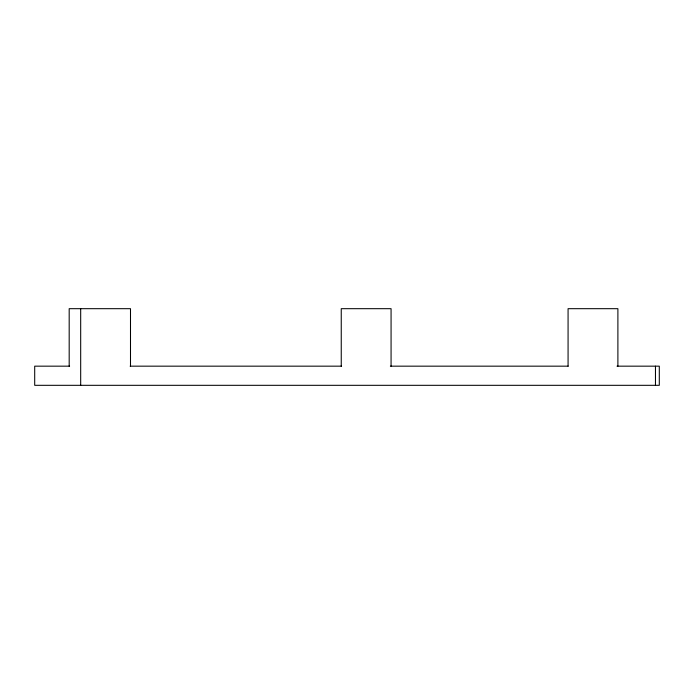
<?xml version="1.0" encoding="UTF-8"?>
<svg xmlns="http://www.w3.org/2000/svg" width="694" height="694" viewBox="0 0 694 694"><rect width="100%" height="100%" fill="white"/><g stroke="black" fill="none" stroke-linecap="round" stroke-linejoin="round"><path stroke-width="1.04" d="M69.6 366.163L34.7 366.163L34.7 385.317L659.3 385.317L659.3 366.163L617.009 366.163M130.125 366.163L341.578 366.163M390.375 366.163L568.212 366.163M655.466 366.163L655.466 385.317M617.894 366.163L617.894 308.683L568.074 308.683L568.074 366.163M391.069 366.163L391.069 308.683L341.248 308.683L341.248 366.163M130.498 366.163L130.498 308.683L69.183 308.683L69.183 366.163M80.686 308.683L80.686 385.317"/></g></svg>
